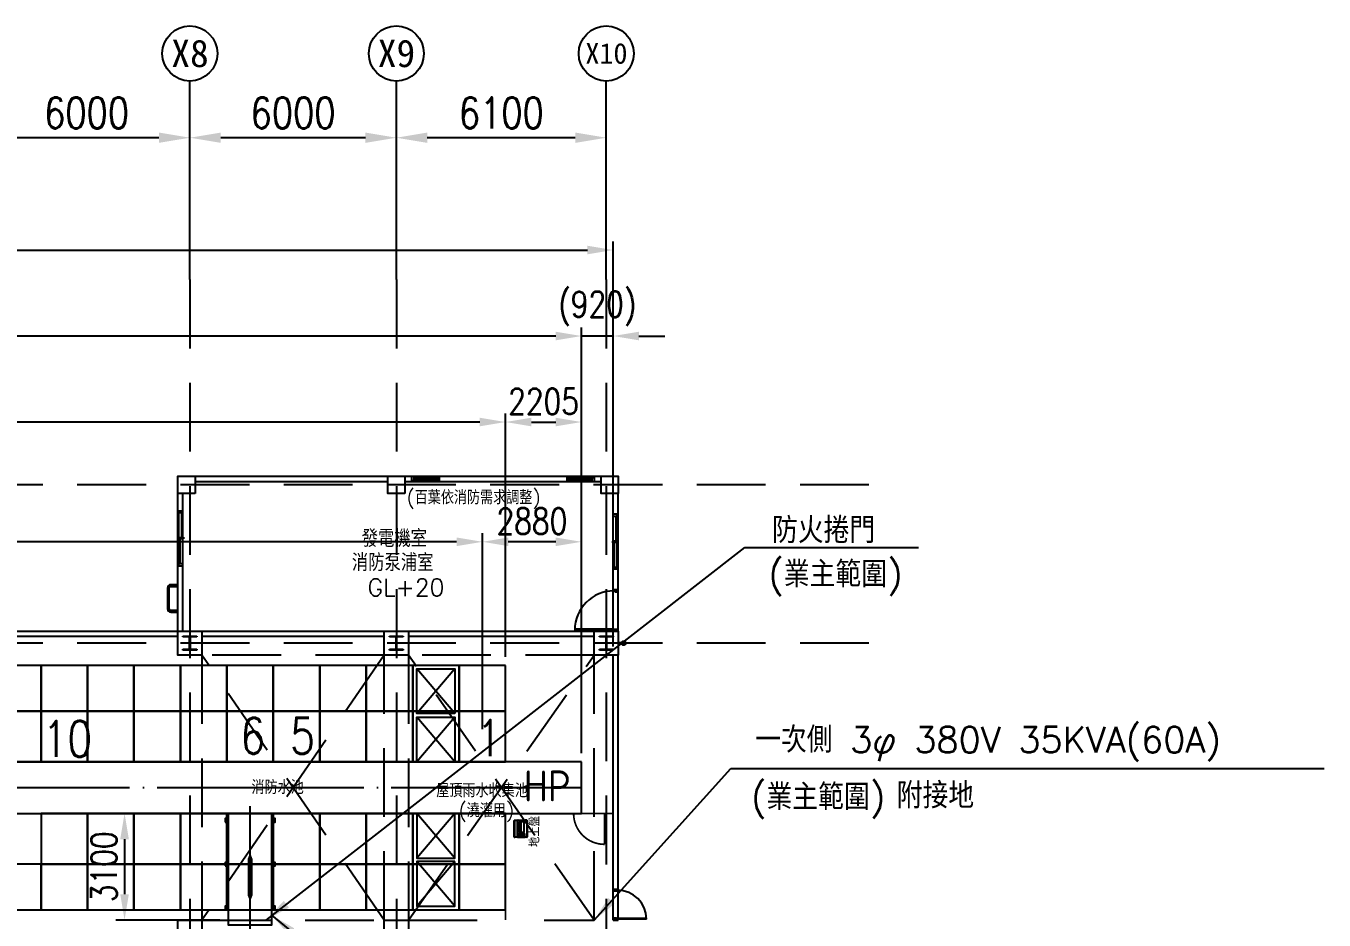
# Model space of a CAD drawing. Extents: x 0 to 210250, y -124674 to 148500.
# Drawn here: x 77372 to 115091, y 75361 to 101353 of the extents above; entities that cross this region are included whole.
import ezdxf
from ezdxf.enums import TextEntityAlignment as Align

# ---------------------------------------------------------------- set-up
doc = ezdxf.new("R2010")
doc.units = 0
doc.header["$LTSCALE"] = 400
doc.header["$PDSIZE"] = 2
for name, pattern in [('CEN', [17, 15, -1, 0, -1]), ('DASHED', [0.75, 0.5, -0.25]), ('HIDDEN', [9.525, 6.35, -3.175]), ('HIDDEN2', [0.1875, 0.125, -0.0625]), ('HIDDENX2', [0.75, 0.5, -0.25])]:
    doc.linetypes.add(name, pattern=pattern)
doc.layers.get('0').update_dxf_attribs({"linetype": 'CONTINUOUS'})
doc.layers.get('DEFPOINTS').update_dxf_attribs({"linetype": 'CONTINUOUS'})
for name, color, linetype in [('10', 10, 'CONTINUOUS'), ('C1', 1, 'CONTINUOUS'), ('CENTER', 6, 'CEN'), ('COLUMN', 1, 'CONTINUOUS'), ('CV', 92, 'CONTINUOUS'), ('DE-DOOR', 5, 'CONTINUOUS'), ('DIM', 2, 'CONTINUOUS'), ('DOOR', 3, 'CONTINUOUS'), ('NOTE', 6, 'CONTINUOUS'), ('PAINT', 3, 'CONTINUOUS'), ('WALL', 2, 'CONTINUOUS'), ('WINDOW', 3, 'CONTINUOUS'), ('WINDOWP', 4, 'CONTINUOUS'), ('地上盤', 7, 'CONTINUOUS'), ('地上盤_0', 7, 'CONTINUOUS'), ('地上盤_10', 7, 'CONTINUOUS'), ('地上盤_11', 7, 'CONTINUOUS'), ('地上盤_14', 7, 'CONTINUOUS'), ('地上盤_3', 7, 'CONTINUOUS'), ('地上盤_5', 7, 'CONTINUOUS'), ('地上盤_6', 7, 'CONTINUOUS'), ('地上盤_8', 7, 'CONTINUOUS'), ('外牙植釘-M6X15L', 7, 'CONTINUOUS'), ('欄杆', 30, 'CONTINUOUS')]:
    doc.layers.add(name, color=color, linetype=linetype)
doc.styles.add('AEH', font='SIMPLEX', dxfattribs={"bigfont": 'AE.SHX'})
doc.styles.add('CHINA', font='romans.shx', dxfattribs={"bigfont": 'chineset.shx'})
doc.styles.add('CHINESET', font='romans.shx', dxfattribs={"bigfont": 'chineset.shx'})
doc.styles.add('LSP', font='SimSun.ttf')
doc.styles.add('ROMANS', font='romans.shx', dxfattribs={"width": 0.8})
doc.styles.get("Standard").update_dxf_attribs({"font": 'ISOCP.SHX', "bigfont": 'CHINESET.SHX'})
doc.dimstyles.new('AM_ISO', dxfattribs={"dimscale": 300, "dimtxt": 3.5, "dimasz": 3.5, "dimexe": 1, "dimexo": 1, "dimgap": 1.5, "dimtad": 1, "dimdsep": 46, "dimtxsty": 'Standard', "dimcen": 0, "dimclrd": 256, "dimclre": 256, "dimclrt": 256, "dimadec": 0, "dimazin": 2, "dimtp": 0.1, "dimtm": 0.1, "dimtfac": 0.71, "dimtmove": 0, "dimatfit": 3, "dimfxl": 0, "dimlwd": -1, "dimlwe": -1, "dimarcsym": 0})
doc.dimstyles.new('AM_ISO$7', dxfattribs={"dimscale": 300, "dimtxt": 3.5, "dimasz": 3.5, "dimexe": 1, "dimexo": 1, "dimgap": 1.5, "dimtad": 1, "dimdsep": 46, "dimtxsty": 'Standard', "dimcen": 0, "dimclrd": 256, "dimclre": 256, "dimclrt": 256, "dimadec": 0, "dimazin": 2, "dimtp": 0.1, "dimtm": 0.1, "dimtfac": 0.71, "dimtmove": 0, "dimatfit": 3, "dimfxl": 0, "dimlwd": -1, "dimlwe": -1, "dimarcsym": 0})

# ---------------------------------------------------------------- blocks, each defined once
blk = doc.blocks.new('*D119')
at = {"layer": 'DEFPOINTS', "color": 0, "transparency": 16777216}
for p in [(42709, 89839), (42709, 82761), (91309, 82761)]:
    blk.add_point(p, dxfattribs=at)
at = {"layer": 'DIM', "linetype": 'ByBlock', "transparency": 16777216}
for p, q in [((42709, 83011), (42709, 90089)), ((90559, 89839), (43459, 89839)), ((91309, 83011), (91309, 90089))]:
    blk.add_line(p, q, dxfattribs=at)
at = {"layer": 'DIM', "transparency": 16777216}
for points in [[(43459, 89964), (43459, 89714), (42709, 89839)], [(90559, 89964), (90559, 89714), (91309, 89839)]]:
    blk.add_solid(points, dxfattribs=at)
at = {"layer": 'DIM', "transparency": 16777216, "insert": (67009, 90439), "char_height": 750, "attachment_point": 5, "style": 'ROMANS'}
blk.add_mtext('@1350*36=48600', dxfattribs=at)
blk = doc.blocks.new('*D120')
at = {"layer": 'DEFPOINTS', "color": 0, "transparency": 16777216}
for p in [(93514, 89839), (91309, 82761), (93514, 79960)]:
    blk.add_point(p, dxfattribs=at)
at = {"layer": 'DIM', "linetype": 'ByBlock', "transparency": 16777216}
for p, q in [((91309, 83011), (91309, 90089)), ((92059, 89839), (92764, 89839)), ((93514, 80210), (93514, 90089))]:
    blk.add_line(p, q, dxfattribs=at)
at = {"layer": 'DIM', "transparency": 16777216}
for points in [[(92059, 89964), (92059, 89714), (91309, 89839)], [(92764, 89964), (92764, 89714), (93514, 89839)]]:
    blk.add_solid(points, dxfattribs=at)
at = {"layer": 'DIM', "transparency": 16777216, "insert": (92412, 90439), "char_height": 750, "attachment_point": 5, "style": 'ROMANS'}
blk.add_mtext('2205', dxfattribs=at)
blk = doc.blocks.new('*D121')
at = {"layer": 'DEFPOINTS', "color": 0, "transparency": 16777216}
for p in [(93514, 92339), (94434, 83061), (93514, 79960)]:
    blk.add_point(p, dxfattribs=at)
at = {"layer": 'DIM', "linetype": 'ByBlock', "transparency": 16777216}
for p, q in [((93514, 80210), (93514, 92589)), ((94434, 83311), (94434, 92589)), ((92764, 92339), (92014, 92339)), ((94434, 92339), (93514, 92339)), ((95184, 92339), (95934, 92339))]:
    blk.add_line(p, q, dxfattribs=at)
at = {"layer": 'DIM', "transparency": 16777216}
for points in [[(92764, 92464), (92764, 92214), (93514, 92339)], [(95184, 92464), (95184, 92214), (94434, 92339)]]:
    blk.add_solid(points, dxfattribs=at)
at = {"layer": 'DIM', "transparency": 16777216, "insert": (93974, 93136), "char_height": 750, "attachment_point": 5, "style": 'ROMANS'}
blk.add_mtext('(920)', dxfattribs=at)
blk = doc.blocks.new('*D122')
at = {"layer": 'DEFPOINTS', "color": 0, "transparency": 16777216}
for p in [(40384, 92339), (40384, 79961), (93514, 79960)]:
    blk.add_point(p, dxfattribs=at)
at = {"layer": 'DIM', "linetype": 'ByBlock', "transparency": 16777216}
for p, q in [((40384, 80211), (40384, 92589)), ((93514, 80210), (93514, 92589)), ((92764, 92339), (41134, 92339))]:
    blk.add_line(p, q, dxfattribs=at)
at = {"layer": 'DIM', "transparency": 16777216}
for points in [[(41134, 92464), (41134, 92214), (40384, 92339)], [(92764, 92464), (92764, 92214), (93514, 92339)]]:
    blk.add_solid(points, dxfattribs=at)
at = {"layer": 'DIM', "transparency": 16777216, "insert": (66949, 92939), "char_height": 750, "attachment_point": 5, "style": 'ROMANS'}
blk.add_mtext('53130', dxfattribs=at)
blk = doc.blocks.new('*D130')
at = {"layer": 'DEFPOINTS', "color": 0, "transparency": 16777216}
for p in [(94434, 94839), (39584, 83061), (94434, 83061)]:
    blk.add_point(p, dxfattribs=at)
at = {"layer": 'DIM', "linetype": 'ByBlock', "transparency": 16777216}
for p, q in [((39584, 83311), (39584, 95089)), ((94434, 83311), (94434, 95089)), ((40334, 94839), (93684, 94839))]:
    blk.add_line(p, q, dxfattribs=at)
at = {"layer": 'DIM', "transparency": 16777216}
for points in [[(40334, 94964), (40334, 94714), (39584, 94839)], [(93684, 94964), (93684, 94714), (94434, 94839)]]:
    blk.add_solid(points, dxfattribs=at)
at = {"layer": 'DIM', "transparency": 16777216, "insert": (67009, 95439), "char_height": 750, "attachment_point": 5, "style": 'ROMANS'}
blk.add_mtext('54850', dxfattribs=at)
blk = doc.blocks.new('A$C1E807D91')
at = {"color": 0}
for p, q in [((-550, 1300), (550, 0)), ((-550, 0), (550, 1300))]:
    blk.add_line(p, q, dxfattribs=at)
blk.add_lwpolyline([(-550, 0), (550, 0), (550, 1300), (-550, 1300)], close=True, dxfattribs=at)
blk = doc.blocks.new('A$C67B95A34')
at = {"layer": '地上盤', "color": 7, "linetype": 'Continuous'}
for p, q in [((9, 233), (9, 215)), ((9, 215), (10, 215)), ((10, 215), (10, 233)), ((10, 215), (10, 215)), ((21, 245), (21, 245)), ((96, 233), (96, 215)), ((96, 215), (96, 233)), ((96, 215), (96, 215)), ((96, 215), (96, 215)), ((9, -215), (9, -233)), ((10, -215), (9, -215)), ((10, -215), (10, -215)), ((10, -233), (10, -215)), ((21, -245), (21, -245)), ((96, -215), (96, -215)), ((96, -233), (96, -215)), ((96, -215), (96, -233)), ((96, -215), (96, -215))]:
    blk.add_line(p, q, dxfattribs=at)
for centre, major_axis, start_param, end_param in [((21, 233), (0, 11.6), 0, 1.570796), ((21, 233), (0, 11.6), 0, 1.570796), ((108, 233), (0, 11.6), 0, 1.570796), ((108, 233), (0, 11.6), 0, 1.570796), ((21, -233), (0, -11.6), 4.712389, 6.283185), ((21, -233), (0, -11.6), 4.712389, 6.283185), ((108, -233), (0, -11.6), 4.712389, 6.283185), ((108, -233), (0, -11.6), 4.712389, 6.283185)]:
    blk.add_ellipse(centre, major_axis=major_axis, ratio=0.994841, start_param=start_param, end_param=end_param, dxfattribs=at)
at = {"layer": '地上盤_0', "color": 7, "linetype": 'Continuous'}
for p, q in [((10, 216), (10, 233)), ((10, 216), (10, 216)), ((10, 215), (10, 216)), ((10, 215), (10, 215)), ((10, 215), (10, 215)), ((10, 215), (10, -215)), ((21, 245), (108, 245)), ((96, 233), (96, 216)), ((96, 216), (96, 215)), ((96, 216), (96, 216)), ((96, 215), (96, 215)), ((96, 215), (96, 215)), ((10, -215), (10, -215)), ((10, -215), (10, -215)), ((10, -215), (10, -215)), ((10, -233), (10, -215)), ((10, -215), (10, -215)), ((108, -245), (21, -245)), ((96, -215), (96, -233)), ((96, -215), (96, -215)), ((96, -215), (96, -215)), ((96, -215), (96, -215)), ((96, -215), (96, -215))]:
    blk.add_line(p, q, dxfattribs=at)
for centre, major_axis, start_param, end_param in [((21, 233), (0, -11.6), 3.141593, 4.712389), ((108, 233), (0, -11.6), 3.141593, 4.712389), ((21, -233), (0, 11.6), 1.570796, 3.141593), ((108, -233), (0, 11.6), 1.570796, 3.141593)]:
    blk.add_ellipse(centre, major_axis=major_axis, ratio=0.994841, start_param=start_param, end_param=end_param, dxfattribs=at)
at = {"layer": '地上盤_10', "color": 7, "linetype": 'Continuous'}
for p, q in [((194, -101), (194, 201)), ((205, -101), (205, 201)), ((206, -101), (206, 201)), ((325, 238), (325, 238)), ((325, -238), (325, -238))]:
    blk.add_line(p, q, dxfattribs=at)
at = {"layer": '地上盤_11', "color": 7, "linetype": 'Continuous'}
for p, q in [((282, -138), (161, -138)), ((161, -218), (282, -218)), ((284, -138), (282, -138)), ((284, -218), (282, -218))]:
    blk.add_line(p, q, dxfattribs=at)
for centre, major_axis, start_param, end_param in [((161, -178), (0, 40), 0, 3.141593), ((157, -178), (0, 11), 0.108554, 3.033038), ((172, -203), (0, 4.5), 0, 3.141593), ((173, -153), (0, -4.5), 3.409625, 6.015153), ((173, -203), (0, 4.5), 0.268032, 2.873561), ((172, -203), (0, -4.5), 0, 3.141593), ((230, -178), (0, 11), 0.108567, 3.033025), ((277, -178), (0, 11), 0.108554, 3.033038), ((282, -178), (0, -40), 0, 3.141593), ((284, -178), (0, -40), 0, 3.141593)]:
    blk.add_ellipse(centre, major_axis=major_axis, ratio=0.642788, start_param=start_param, end_param=end_param, dxfattribs=at)
for centre, major_axis in [((155, -178), (0, 11)), ((171, -153), (0, -4.5)), ((229, -178), (0, 11)), ((275, -178), (0, 11))]:
    blk.add_ellipse(centre, major_axis=major_axis, ratio=0.642788, dxfattribs=at)
at = {"layer": '地上盤_14', "color": 7, "linetype": 'Continuous'}
for p, q in [((97, 247), (98, 247)), ((97, 245), (97, 247)), ((98, 247), (226, 247)), ((226, 247), (227, 247)), ((227, 245), (227, 247)), ((97, -247), (97, -245)), ((97, -247), (98, -247)), ((98, -247), (226, -247)), ((226, -247), (227, -247)), ((227, -247), (227, -245))]:
    blk.add_line(p, q, dxfattribs=at)
at = {"layer": '地上盤_3', "color": 7, "linetype": 'Continuous'}
for p, q in [((96, 233), (96, -233)), ((100, 233), (100, 233)), ((100, 233), (100, 233)), ((102, 233), (100, 233)), ((108, 245), (111, 245)), ((110, 245), (110, 245)), ((110, 245), (110, 245)), ((111, 245), (322, 245)), ((111, 245), (111, 245)), ((290, 201), (144, 201)), ((144, 201), (144, -101)), ((145, 201), (145, -101)), ((290, -101), (290, 201)), ((326, 245), (322, 245)), ((326, 233), (324, 233)), ((324, 233), (324, 233)), ((324, 233), (324, 233)), ((325, 233), (324, 233)), ((325, 233), (325, 233)), ((325, 233), (326, 233)), ((326, 244), (326, 245)), ((326, 245), (326, 245)), ((366, 245), (326, 245)), ((326, 233), (326, 233)), ((327, 233), (326, 233)), ((327, 233), (326, 233)), ((327, 233), (327, 233)), ((374, 233), (374, -233)), ((100, -233), (100, -233)), ((100, -233), (100, -233)), ((102, -233), (100, -233)), ((108, -245), (111, -245)), ((110, -245), (110, -245)), ((110, -245), (110, -245)), ((111, -245), (322, -245)), ((111, -245), (111, -245)), ((144, -101), (290, -101)), ((326, -245), (322, -245)), ((326, -233), (324, -233)), ((324, -233), (324, -233)), ((325, -233), (324, -233)), ((324, -233), (324, -233)), ((325, -233), (325, -233)), ((325, -233), (326, -233)), ((326, -233), (326, -233)), ((327, -233), (326, -233)), ((327, -233), (326, -233)), ((326, -244), (326, -245)), ((326, -245), (326, -245)), ((366, -245), (326, -245)), ((327, -233), (327, -233))]:
    blk.add_line(p, q, dxfattribs=at)
for centre, radius, start, end in [((111, 227), 17.7, 90, 90.6793), ((349, 235), 24.4, 161.6679, 184.8863), ((349, 236), 24, 162.8509, 185.0658), ((474, 237), 148, 176.7264, 181.2116), ((310, 247), 16.6, 344.4729, 351.5813), ((111, -227), 17.7, 269.3207, 270), ((502, -236), 176, 179.145, 182.917), ((310, -247), 16.6, 8.4187, 15.5271)]:
    blk.add_arc(centre, radius, start, end, dxfattribs=at)
for centre, major_axis, ratio, start_param, end_param in [((108, 233), (0, -11.6), 0.994841, 3.141593, 4.712389), ((111, 233), (0, 11.6), 0.994841, 0.100223, 1.570796), ((111, 233), (0, 10), 0.994841, 0.78879, 1.570796), ((111, 233), (0, 11.6), 0.766044, 0.014636, 1.570796), ((111, 233), (0, 11.6), 0.997669, 0.000031, 0.100137), ((366, 233), (0, 11.6), 0.642444, 4.712389, 6.283185), ((108, -233), (0, 11.6), 0.994841, 1.570796, 3.141593), ((111, -233), (0, 11.6), 0.994841, 1.570796, 3.041369), ((111, -233), (0, -10), 0.994841, 4.712389, 5.494396), ((111, -233), (0, 11.6), 0.766044, 1.570796, 3.126956), ((111, -233), (0, -11.6), 0.997669, 6.183048, 6.283154), ((366, -233), (0, -11.6), 0.642444, 0, 1.570796)]:
    blk.add_ellipse(centre, major_axis=major_axis, ratio=ratio, start_param=start_param, end_param=end_param, dxfattribs=at)
for points, knots in [([(326, 245), (326, 245), (326, 245), (326, 245), (326, 245), (326, 245), (326, 245), (326, 245), (326, 245), (326, 245), (326, 245), (325, 244), (325, 244), (325, 242), (325, 242), (325, 241), (324, 241), (324, 241), (324, 240), (324, 240), (324, 239), (324, 238), (324, 238), (324, 237), (324, 237), (324, 237), (324, 237), (324, 236), (324, 236), (324, 235), (324, 235), (324, 235), (324, 235), (324, 235), (324, 234), (324, 234), (324, 234), (324, 234), (324, 233), (324, 233)], [0, 0, 0, 0, 0.015621, 0.023432, 0.031243, 0.046865, 0.062486, 0.093729, 0.10935, 0.124972, 0.187448, 0.249923, 0.374796, 0.499639, 0.562168, 0.577805, 0.593442, 0.609079, 0.624716, 0.687236, 0.74975, 0.781028, 0.796669, 0.80449, 0.81231, 0.827951, 0.843592, 0.874869, 0.89051, 0.906151, 0.913972, 0.921793, 0.937434, 0.945255, 0.953076, 0.968717, 0.984358, 0.992179, 1, 1, 1, 1]), ([(326, -245), (326, -245), (326, -245), (326, -245), (325, -244), (325, -242), (324, -239), (324, -237), (324, -235), (324, -235), (324, -234), (324, -234), (324, -234), (324, -233)], [0, 0, 0, 0, 0.061875, 0.123781, 0.24766, 0.495813, 0.745559, 0.872272, 0.904162, 0.936083, 0.968036, 0.984019, 1, 1, 1, 1]), ([(325, -233), (325, -233), (325, -234), (325, -234), (325, -234), (325, -235), (325, -235), (325, -236), (325, -239), (326, -241), (326, -243), (326, -243), (326, -243)], [0, 0, 0, 0, 0.0076621, 0.0153234, 0.0306458, 0.0612934, 0.0919722, 0.1226925, 0.2457633, 0.4939644, 0.7460557, 0.8599211, 0.8599211, 0.8599211, 0.8599211]), ([(326, -243), (326, -242), (326, -241), (325, -239), (325, -236), (325, -235), (325, -235), (325, -234), (325, -234), (325, -233), (325, -233)], [0.2842745, 0.2842745, 0.2842745, 0.2842745, 0.5060334, 0.7542361, 0.8773076, 0.9080281, 0.9387071, 0.9693548, 0.9846773, 1, 1, 1, 1])]:
    blk.add_open_spline(points, degree=3, knots=knots, dxfattribs=at)
at = {"layer": '地上盤_5', "color": 7, "linetype": 'Continuous'}
for p, q in [((0, -233), (0, 233)), ((9, 233), (9, -233)), ((12, 245), (20, 245)), ((12, -245), (20, -245))]:
    blk.add_line(p, q, dxfattribs=at)
for centre, start, end in [((12, 233), 89.8883, 179.8968), ((12, -233), 180.1079, 270.1071)]:
    blk.add_arc(centre, 11.6, start, end, dxfattribs=at)
for centre, start_param, end_param in [((20, 233), 3.141593, 4.712389), ((20, -233), 4.712389, 6.283185)]:
    blk.add_ellipse(centre, major_axis=(0, -11.6), ratio=0.994841, start_param=start_param, end_param=end_param, dxfattribs=at)
at = {"layer": '地上盤_6', "color": 7, "linetype": 'Continuous'}
for p, q in [((0, 233), (0, -233)), ((155, 201), (155, -101)), ((367, 245), (366, 245)), ((375, -233), (375, 233)), ((155, -167), (155, -189)), ((366, -245), (367, -245))]:
    blk.add_line(p, q, dxfattribs=at)
blk.add_arc((12, -233), 11.6, 180.0273, 213.6024, dxfattribs=at)
for centre, major_axis, ratio, start_param, end_param in [((12, 233), (11.7, 0), 0.994841, 1.571079, 3.141872), ((366, 233), (0, -11.6), 0.642492, 1.570796, 3.141593), ((367, 233), (0, -11.6), 0.642492, 1.570796, 3.141593), ((366, -233), (0, -11.6), 0.642492, 0, 0.817145), ((367, -233), (0, -11.6), 0.642492, 0, 1.570796)]:
    blk.add_ellipse(centre, major_axis=major_axis, ratio=ratio, start_param=start_param, end_param=end_param, dxfattribs=at)
blk.add_open_spline([(2, -240), (2, -241), (4, -242), (6, -244), (9, -245), (11, -245), (12, -245)], degree=3, knots=[0, 0, 0, 0, 0.249526, 0.499506, 0.749748, 1, 1, 1, 1], dxfattribs=at)
at = {"layer": '地上盤_8', "color": 7, "linetype": 'Continuous'}
for p, q in [((9, 233), (9, -233)), ((9, -233), (9, 233)), ((20, 245), (20, 245)), ((96, -233), (96, 233)), ((96, 233), (96, -233)), ((108, 245), (108, 245)), ((20, -245), (20, -245)), ((108, -245), (108, -245))]:
    blk.add_line(p, q, dxfattribs=at)
for centre, major_axis, start_param, end_param in [((20, 233), (0, -11.6), 3.141593, 4.712389), ((20, 233), (0, -11.6), 3.141593, 4.712389), ((108, 233), (0, -11.6), 3.141593, 4.712389), ((108, 233), (0, -11.6), 3.141593, 4.712389), ((20, -233), (0, 11.6), 1.570796, 3.141593), ((20, -233), (0, 11.6), 1.570796, 3.141593), ((108, -233), (0, 11.6), 1.570796, 3.141593), ((108, -233), (0, 11.6), 1.570796, 3.141593)]:
    blk.add_ellipse(centre, major_axis=major_axis, ratio=0.994841, start_param=start_param, end_param=end_param, dxfattribs=at)
at = {"layer": '外牙植釘-M6X15L', "color": 7, "linetype": 'Continuous'}
for p, q in [((152, -175), (150, -175)), ((150, -181), (152, -181))]:
    blk.add_line(p, q, dxfattribs=at)
blk.add_ellipse((152, -178), major_axis=(0, 3), ratio=0.642788, start_param=3.141593, end_param=6.283185, dxfattribs=at)
blk = doc.blocks.new('A$C7F560D06')
blk.add_blockref('A$C67B95A34', (-375, 0))
blk = doc.blocks.new('實心雙向箭頭')
at = {"color": 0, "ltscale": 0.5}
blk.add_lwpolyline([(0, -11.06, 0, 4.5, 0), (0, -5.43, 2.25, 2.25, 0), (0, 5.43, 4.5, 0, 0), (0, 11.06, 0, 0, 0)], format="xyseb", dxfattribs=at)
blk = doc.blocks.new('1樓ASRS平面圖')
for points in [[(-15705, 3550), (-17055, 3550), (-17055, 2225), (-15705, 2225)], [(-14355, 3550), (-15705, 3550), (-15705, 2225), (-14355, 2225)], [(-13005, 3550), (-14355, 3550), (-14355, 2225), (-13005, 2225)], [(-11655, 3550), (-13005, 3550), (-13005, 2225), (-11655, 2225)], [(-10305, 3550), (-11655, 3550), (-11655, 2225), (-10305, 2225)], [(-8955, 3550), (-10305, 3550), (-10305, 2225), (-8955, 2225)], [(-7605, 3550), (-8955, 3550), (-8955, 2225), (-7605, 2225)], [(-6255, 3550), (-7605, 3550), (-7605, 2225), (-6255, 2225)], [(-4905, 3550), (-6255, 3550), (-6255, 2225), (-4905, 2225)], [(-3555, 3550), (-4905, 3550), (-4905, 2225), (-3555, 2225)], [(-2205, 3550), (-3555, 3550), (-3555, 2225), (-2205, 2225)], [(-15705, 2225), (-17055, 2225), (-17055, 750), (-15705, 750)], [(-14355, 2225), (-15705, 2225), (-15705, 750), (-14355, 750)], [(-13005, 2225), (-14355, 2225), (-14355, 750), (-13005, 750)], [(-11655, 2225), (-13005, 2225), (-13005, 750), (-11655, 750)], [(-10305, 2225), (-11655, 2225), (-11655, 750), (-10305, 750)], [(-8955, 2225), (-10305, 2225), (-10305, 750), (-8955, 750)], [(-7605, 2225), (-8955, 2225), (-8955, 750), (-7605, 750)], [(-6255, 2225), (-7605, 2225), (-7605, 750), (-6255, 750)], [(-4905, 2225), (-6255, 2225), (-6255, 750), (-4905, 750)], [(-3555, 2225), (-4905, 2225), (-4905, 750), (-3555, 750)], [(-2205, 2225), (-3555, 2225), (-3555, 750), (-2205, 750)], [(-14355, -750), (-15705, -750), (-15705, -2225), (-14355, -2225)], [(-13005, -750), (-14355, -750), (-14355, -2225), (-13005, -2225)], [(-11655, -750), (-13005, -750), (-13005, -2225), (-11655, -2225)], [(-10305, -750), (-11655, -750), (-11655, -2225), (-10305, -2225)], [(-8955, -750), (-10305, -750), (-10305, -2225), (-8955, -2225)], [(-7605, -750), (-8955, -750), (-8955, -2225), (-7605, -2225)], [(-6255, -750), (-7605, -750), (-7605, -2225), (-6255, -2225)], [(-4905, -750), (-6255, -750), (-6255, -2225), (-4905, -2225)], [(-3555, -750), (-4905, -750), (-4905, -2225), (-3555, -2225)], [(-2205, -750), (-3555, -750), (-3555, -2225), (-2205, -2225)], [(-15705, -2225), (-17055, -2225), (-17055, -3550), (-15705, -3550)], [(-14355, -2225), (-15705, -2225), (-15705, -3550), (-14355, -3550)], [(-13005, -2225), (-14355, -2225), (-14355, -3550), (-13005, -3550)], [(-11655, -2225), (-13005, -2225), (-13005, -3550), (-11655, -3550)], [(-10305, -2225), (-11655, -2225), (-11655, -3550), (-10305, -3550)], [(-8955, -2225), (-10305, -2225), (-10305, -3550), (-8955, -3550)], [(-7605, -2225), (-8955, -2225), (-8955, -3550), (-7605, -3550)], [(-6255, -2225), (-7605, -2225), (-7605, -3550), (-6255, -3550)], [(-4905, -2225), (-6255, -2225), (-6255, -3550), (-4905, -3550)], [(-3555, -2225), (-4905, -2225), (-4905, -3550), (-3555, -3550)], [(-2205, -2225), (-3555, -2225), (-3555, -3550), (-2205, -3550)]]:
    blk.add_lwpolyline(points, close=True)
at = {"color": 0}
blk.add_lwpolyline([(0, 750), (-53130, 750), (-53130, -750), (0, -750)], close=True, dxfattribs=at)
at = {"layer": 'CENTER'}
for p, q in [((-53130, 0), (0, 0)), ((-9630, -6495), (-9630, -536))]:
    blk.add_line(p, q, dxfattribs=at)
at = {"layer": 'CV'}
blk.add_lwpolyline([(-10255, -750), (-9005, -750), (-9005, -4000), (-10255, -4000)], close=True, dxfattribs=at)
at = {"layer": 'DEFPOINTS', "color": 1}
for points in [[(-10355, -1000), (-10255, -1000), (-10255, -900), (-10355, -900)], [(-9005, -1000), (-8905, -1000), (-8905, -900), (-9005, -900)], [(-10355, -2275), (-10255, -2275), (-10255, -2175), (-10355, -2175)], [(-9005, -2275), (-8905, -2275), (-8905, -2175), (-9005, -2175)], [(-10355, -3550), (-10255, -3550), (-10255, -3450), (-10355, -3450)], [(-9005, -3550), (-8905, -3550), (-8905, -3450), (-9005, -3450)]]:
    blk.add_lwpolyline(points, close=True, dxfattribs=at)
at = {"color": 21, "xscale": -1}
for p in [(-4230, 2150), (-4230, 750)]:
    blk.add_blockref('A$C1E807D91', p, dxfattribs=at)
at = {"color": 21, "rotation": 180}
for p in [(-4230, -750), (-4230, -2150)]:
    blk.add_blockref('A$C1E807D91', p, dxfattribs=at)
at = {"color": 0}
blk.add_blockref('A$C7F560D06', (-1580, -1195), dxfattribs=at)
at = {"layer": 'DIM', "xscale": 64.20608678093832, "yscale": 64.20608678093832, "zscale": 64.20608678093832}
blk.add_blockref('實心雙向箭頭', (-9630, -2603), dxfattribs=at)
at = {"layer": 'DEFPOINTS', "color": 1, "insert": (-1677, 499), "char_height": 900, "attachment_point": 1}
blk.add_mtext_dynamic_manual_height_columns('HP', width=1450.26, gutter_width=4500, heights=[0], dxfattribs=at)
at = {"layer": 'DIM', "char_height": 1050, "attachment_point": 1, "line_spacing_factor": 0.7, "style": 'ROMANS'}
for s, insert in [('\\pi80;10', (-15740, 1940)), ('\\pi440;6', (-10351, 2030)), ('\\pi420;5', (-8885, 2031)), ('\\pi600;1', (-3646, 1963))]:
    blk.add_mtext_dynamic_manual_height_columns(s, width=1400, gutter_width=4500, heights=[0], dxfattribs=dict(at, insert=insert))
blk = doc.blocks.new('*D91')
at = {"layer": 'DEFPOINTS', "color": 0, "transparency": 16777216}
for p in [(88134, 98104), (88134, 97738), (94234, 97738)]:
    blk.add_point(p, dxfattribs=at)
at = {"layer": 'DIM', "linetype": 'ByBlock', "transparency": 16777216}
for p, q in [((88134, 98038), (88134, 98404)), ((93334, 98104), (89034, 98104)), ((94234, 98038), (94234, 98404))]:
    blk.add_line(p, q, dxfattribs=at)
at = {"layer": 'DIM', "transparency": 16777216}
for points in [[(89034, 98254), (89034, 97954), (88134, 98104)], [(93334, 98254), (93334, 97954), (94234, 98104)]]:
    blk.add_solid(points, dxfattribs=at)
at = {"layer": 'DIM', "transparency": 16777216, "insert": (91184, 98824), "char_height": 900, "attachment_point": 5, "style": 'ROMANS'}
blk.add_mtext('6100', dxfattribs=at)
blk = doc.blocks.new('*D92')
at = {"layer": 'DEFPOINTS', "color": 0, "transparency": 16777216}
for p in [(82134, 98104), (82134, 97738), (88134, 97738)]:
    blk.add_point(p, dxfattribs=at)
at = {"layer": 'DIM', "linetype": 'ByBlock', "transparency": 16777216}
for p, q in [((82134, 98038), (82134, 98404)), ((87234, 98104), (83034, 98104)), ((88134, 98038), (88134, 98404))]:
    blk.add_line(p, q, dxfattribs=at)
at = {"layer": 'DIM', "transparency": 16777216}
for points in [[(83034, 98254), (83034, 97954), (82134, 98104)], [(87234, 98254), (87234, 97954), (88134, 98104)]]:
    blk.add_solid(points, dxfattribs=at)
at = {"layer": 'DIM', "transparency": 16777216, "insert": (85134, 98824), "char_height": 900, "attachment_point": 5, "style": 'ROMANS'}
blk.add_mtext('6000', dxfattribs=at)
blk = doc.blocks.new('*D93')
at = {"layer": 'DEFPOINTS', "color": 0, "transparency": 16777216}
for p in [(76134, 98104), (76134, 97738), (82134, 97738)]:
    blk.add_point(p, dxfattribs=at)
at = {"layer": 'DIM', "linetype": 'ByBlock', "transparency": 16777216}
for p, q in [((76134, 98038), (76134, 98404)), ((81234, 98104), (77034, 98104)), ((82134, 98038), (82134, 98404))]:
    blk.add_line(p, q, dxfattribs=at)
at = {"layer": 'DIM', "transparency": 16777216}
for points in [[(77034, 98254), (77034, 97954), (76134, 98104)], [(81234, 98254), (81234, 97954), (82134, 98104)]]:
    blk.add_solid(points, dxfattribs=at)
at = {"layer": 'DIM', "transparency": 16777216, "insert": (79134, 98824), "char_height": 900, "attachment_point": 5, "style": 'ROMANS'}
blk.add_mtext('6000', dxfattribs=at)
blk = doc.blocks.new('*D139')
at = {"layer": 'DEFPOINTS', "color": 0, "transparency": 16777216}
for p in [(90634, 86357), (90634, 80661), (93514, 79961)]:
    blk.add_point(p, dxfattribs=at)
at = {"layer": 'DIM', "linetype": 'ByBlock', "transparency": 16777216}
for p, q in [((90634, 80911), (90634, 86607)), ((93514, 80211), (93514, 86607)), ((92764, 86357), (91384, 86357))]:
    blk.add_line(p, q, dxfattribs=at)
at = {"layer": 'DIM', "transparency": 16777216}
for points in [[(91384, 86482), (91384, 86232), (90634, 86357)], [(92764, 86482), (92764, 86232), (93514, 86357)]]:
    blk.add_solid(points, dxfattribs=at)
at = {"layer": 'DIM', "transparency": 16777216, "insert": (92074, 86957), "char_height": 750, "attachment_point": 5, "style": 'ROMANS'}
blk.add_mtext('2880', dxfattribs=at)
blk = doc.blocks.new('*D140')
at = {"layer": 'DEFPOINTS', "color": 0, "transparency": 16777216}
for p in [(43384, 86357), (43384, 82098), (90634, 82098)]:
    blk.add_point(p, dxfattribs=at)
at = {"layer": 'DIM', "linetype": 'ByBlock', "transparency": 16777216}
for p, q in [((43384, 82348), (43384, 86607)), ((90634, 82348), (90634, 86607)), ((89884, 86357), (44134, 86357))]:
    blk.add_line(p, q, dxfattribs=at)
at = {"layer": 'DIM', "transparency": 16777216}
for points in [[(44134, 86482), (44134, 86232), (43384, 86357)], [(89884, 86482), (89884, 86232), (90634, 86357)]]:
    blk.add_solid(points, dxfattribs=at)
at = {"layer": 'DIM', "transparency": 16777216, "insert": (70259, 86957), "char_height": 750, "attachment_point": 5, "style": 'ROMANS'}
blk.add_mtext('47250', dxfattribs=at)
blk = doc.blocks.new('*D143')
at = {"layer": 'DEFPOINTS', "color": 0, "transparency": 16777216}
for p in [(83259, 78461), (80237, 75361), (83259, 75361)]:
    blk.add_point(p, dxfattribs=at)
at = {"layer": 'DIM', "linetype": 'ByBlock', "transparency": 16777216}
for p, q in [((83009, 78461), (79987, 78461)), ((80237, 77711), (80237, 76111)), ((83009, 75361), (79987, 75361))]:
    blk.add_line(p, q, dxfattribs=at)
at = {"layer": 'DIM', "transparency": 16777216}
for points in [[(80112, 77711), (80362, 77711), (80237, 78461)], [(80112, 76111), (80362, 76111), (80237, 75361)]]:
    blk.add_solid(points, dxfattribs=at)
at = {"layer": 'DIM', "transparency": 16777216, "insert": (79637, 76911), "char_height": 750, "attachment_point": 5, "rotation": 90, "style": 'ROMANS'}
blk.add_mtext('3100', dxfattribs=at)
blk = doc.blocks.new('*U176')
at = {"layer": 'DE-DOOR', "linetype": 'Continuous'}
for points in [[(5, 45), (5, 42), (2, 42), (2, 39), (-5, 39), (-5, 45)], [(5, -45), (5, -42), (2, -42), (2, -39), (-5, -39), (-5, -45)]]:
    blk.add_lwpolyline(points, close=True, dxfattribs=at)
at = {"layer": 'DOOR', "linetype": 'Continuous'}
for p, q in [((-7.5, -45), (-7.5, 45)), ((7.5, -39), (7.5, 45)), ((5, -42), (5, -39)), ((5, -39), (89, -39)), ((89, -42), (5, -42)), ((7.5, -45), (7.5, -42))]:
    blk.add_line(p, q, dxfattribs=at)
blk.add_arc((5, -42), 84, 0, 90, dxfattribs=at)
at = {"layer": 'WALL', "linetype": 'Continuous'}
for p, q in [((-7.5, 45), (7.5, 45)), ((-7.5, -45), (7.5, -45))]:
    blk.add_line(p, q, dxfattribs=at)
blk = doc.blocks.new('*U179')
at = {"layer": 'DE-DOOR', "linetype": 'Continuous'}
for points in [[(-5, 60), (-5, 57), (-2, 57), (-2, 54), (5, 54), (5, 60)], [(-5, -60), (-5, -57), (-2, -57), (-2, -54), (5, -54), (5, -60)]]:
    blk.add_lwpolyline(points, close=True, dxfattribs=at)
at = {"layer": 'DOOR', "linetype": 'Continuous'}
for p, q in [((-7.5, -54), (-7.5, 60)), ((7.5, -60), (7.5, 60)), ((-5, -54), (-119, -54)), ((-119, -57), (-5, -57)), ((-7.5, -60), (-7.5, -57)), ((-5, -57), (-5, -54))]:
    blk.add_line(p, q, dxfattribs=at)
blk.add_arc((-5, -57), 114, 90, 180, dxfattribs=at)
at = {"layer": 'WALL', "linetype": 'Continuous'}
for p, q in [((7.5, 60), (-7.5, 60)), ((7.5, -60), (-7.5, -60))]:
    blk.add_line(p, q, dxfattribs=at)
blk = doc.blocks.new('*U180')
at = {"layer": 'WALL', "linetype": 'Continuous'}
for p, q in [((-40, -7.5), (-40, 7.5)), ((40, -7.5), (40, 7.5))]:
    blk.add_line(p, q, dxfattribs=at)
at = {"layer": 'WINDOW', "linetype": 'Continuous'}
for p, q in [((-34, 7.5), (-34, -4.5)), ((-34, 3.5), (34, 3.5)), ((34, 7.5), (34, -4.5)), ((-40, -4.5), (40, -4.5)), ((-34, -0.5), (34, -0.5))]:
    blk.add_line(p, q, dxfattribs=at)
at = {"layer": 'WINDOWP', "linetype": 'Continuous'}
for p, q in [((-40, 7.5), (40, 7.5)), ((-40, -7.5), (40, -7.5))]:
    blk.add_line(p, q, dxfattribs=at)
blk = doc.blocks.new('*U181')
at = {"layer": 'WALL', "linetype": 'Continuous'}
for p, q in [((-40, 7.5), (-40, -7.5)), ((40, 7.5), (40, -7.5))]:
    blk.add_line(p, q, dxfattribs=at)
at = {"layer": 'WINDOW', "linetype": 'Continuous'}
for p, q in [((-40, 4.5), (40, 4.5)), ((-34, -7.5), (-34, 4.5)), ((-34, 0.5), (34, 0.5)), ((34, -7.5), (34, 4.5)), ((-34, -3.5), (34, -3.5))]:
    blk.add_line(p, q, dxfattribs=at)
at = {"layer": 'WINDOWP', "linetype": 'Continuous'}
for p, q in [((-40, 7.5), (40, 7.5)), ((-40, -7.5), (40, -7.5))]:
    blk.add_line(p, q, dxfattribs=at)
blk = doc.blocks.new('*U182')
at = {"layer": 'WALL', "linetype": 'Continuous'}
for p, q in [((-7.5, 80), (7.5, 80)), ((-7.5, -80), (7.5, -80))]:
    blk.add_line(p, q, dxfattribs=at)
at = {"layer": 'WINDOW', "linetype": 'Continuous'}
for p, q in [((-4.5, -80), (-4.5, 80)), ((7.5, 74), (-4.5, 74)), ((3.5, 74), (3.5, -4)), ((11.5, 0), (-8.5, 0)), ((-0.5, -74), (-0.5, 4)), ((7.5, -74), (-4.5, -74))]:
    blk.add_line(p, q, dxfattribs=at)
at = {"layer": 'WINDOWP', "linetype": 'Continuous'}
for p, q in [((-7.5, -80), (-7.5, 80)), ((7.5, -80), (7.5, 80))]:
    blk.add_line(p, q, dxfattribs=at)
blk = doc.blocks.new('*U183')
at = {"layer": 'WALL', "linetype": 'Continuous'}
for p, q in [((7.5, 80), (-7.5, 80)), ((7.5, -80), (-7.5, -80))]:
    blk.add_line(p, q, dxfattribs=at)
at = {"layer": 'WINDOW', "linetype": 'Continuous'}
for p, q in [((4.5, -80), (4.5, 80)), ((-7.5, 74), (4.5, 74)), ((0.5, 74), (0.5, -4)), ((-11.5, 0), (8.5, 0)), ((-3.5, -74), (-3.5, 4)), ((-7.5, -74), (4.5, -74))]:
    blk.add_line(p, q, dxfattribs=at)
at = {"layer": 'WINDOWP', "linetype": 'Continuous'}
for p, q in [((-7.5, -80), (-7.5, 80)), ((7.5, -80), (7.5, 80))]:
    blk.add_line(p, q, dxfattribs=at)
blk = doc.blocks.new('A$C69EB054D')
at = {"layer": 'C1'}
for centre in [(5598, 4848.7), (6198, 4848.7), (6808, 4848.7)]:
    blk.add_circle(centre, 80, dxfattribs=at)
at = {"layer": 'CENTER', "linetype": 'HIDDENX2'}
for p, q in [((5598, 4191.3), (5598, 1093.6)), ((6198, 4191.3), (6198, 1093.6)), ((6808, 4191.3), (6808, 1093.6)), ((7571, 3594.5), (459, 3594.5)), ((7571, 3134.5), (459, 3134.5))]:
    blk.add_line(p, q, dxfattribs=at)
at = {"layer": 'COLUMN', "color": 1, "linetype": 'Continuous'}
for points in [[(5613, 3569.5), (5563, 3569.5), (5563, 3619.5), (5613, 3619.5), (5613, 3569.5)], [(6223, 3569.5), (6173, 3569.5), (6173, 3619.5), (6223, 3619.5), (6223, 3569.5)], [(6843, 3569.5), (6793, 3569.5), (6793, 3619.5), (6843, 3619.5), (6843, 3569.5)], [(5633, 3099.5), (5563, 3099.5), (5563, 3169.5), (5633, 3169.5), (5633, 3099.5)], [(6233, 3099.5), (6163, 3099.5), (6163, 3169.5), (6233, 3169.5), (6233, 3099.5)], [(6843, 3099.5), (6773, 3099.5), (6773, 3169.5), (6843, 3169.5), (6843, 3099.5)]]:
    blk.add_lwpolyline(points, dxfattribs=at)
at = {"layer": 'COLUMN', "color": 7, "linetype": 'HIDDEN2'}
for points in [[(5618, 3114.5), (5578, 3114.5), (5578, 3116.6), (5597.3, 3116.6), (5597.3, 3152.4), (5578, 3152.4), (5578, 3154.5), (5618, 3154.5), (5618, 3152.4), (5598.8, 3152.4), (5598.8, 3116.6), (5618, 3116.6), (5618, 3114.5)], [(6218, 3114.5), (6178, 3114.5), (6178, 3116.6), (6197.3, 3116.6), (6197.3, 3152.4), (6178, 3152.4), (6178, 3154.5), (6218, 3154.5), (6218, 3152.4), (6198.8, 3152.4), (6198.8, 3116.6), (6218, 3116.6), (6218, 3114.5)], [(6828, 3114.5), (6788, 3114.5), (6788, 3116.6), (6807.3, 3116.6), (6807.3, 3152.4), (6788, 3152.4), (6788, 3154.5), (6828, 3154.5), (6828, 3152.4), (6808.8, 3152.4), (6808.8, 3116.6), (6828, 3116.6), (6828, 3114.5)]]:
    blk.add_lwpolyline(points, dxfattribs=at)
at = {"layer": 'COLUMN', "color": 2, "linetype": 'Continuous'}
for points in [[(5633, 2259.5), (5563, 2259.5), (5563, 2329.5), (5633, 2329.5), (5633, 2259.5)], [(6233, 2259.5), (6163, 2259.5), (6163, 2329.5), (6233, 2329.5), (6233, 2259.5)]]:
    blk.add_lwpolyline(points, dxfattribs=at)
at = {"layer": 'DEFPOINTS', "color": 3, "linetype": 'DASHED'}
for p, q in [((6163, 3099.5), (5633, 2329.5)), ((6163, 2329.5), (5633, 3099.5)), ((6233, 2329.5), (6773, 3099.5)), ((6773, 2329.5), (6233, 3099.5))]:
    blk.add_line(p, q, dxfattribs=at)
blk.add_lwpolyline([(6163, 3099.5), (5633, 3099.5), (5633, 2329.5), (6163, 2329.5)], close=True, dxfattribs=at)
for points in [[(6773, 3099.5), (6233, 3099.5), (6233, 2329.5), (6463, 2329.5)], [(6628, 2329.5), (6773, 2329.5), (6773, 3099.5)]]:
    blk.add_lwpolyline(points, dxfattribs=at)
at = {"layer": 'DIM'}
for p, q in [((5598, 4191.3), (5598, 4768.7)), ((6198, 4191.3), (6198, 4768.7)), ((6808, 4191.3), (6808, 4768.7))]:
    blk.add_line(p, q, dxfattribs=at)
at = {"layer": 'PAINT', "linetype": 'Continuous'}
for p, q in [((6852.6, 3135), (6843, 3135)), ((6852.6, 3134), (6843, 3134))]:
    blk.add_line(p, q, dxfattribs=at)
for points in [[(5563, 3304.5), (5543, 3304.5, 0.414214), (5533, 3294.5), (5533, 3234.5, 0.414214), (5543, 3224.5), (5563, 3224.5)], [(5563, 3229.5), (5543, 3229.5, -0.414214), (5538, 3234.5), (5538, 3294.5, -0.414214), (5543, 3299.5), (5563, 3299.5)]]:
    blk.add_lwpolyline(points, format="xyb", dxfattribs=at)
blk.add_circle((6858.5, 3134.5), 6, dxfattribs=at)
at = {"layer": 'WALL', "linetype": 'Continuous'}
for p, q in [((5613, 3619.5), (6173, 3619.5)), ((5613, 3604.5), (6173, 3604.5)), ((6223, 3619.5), (6243, 3619.5)), ((6223, 3604.5), (6243, 3604.5)), ((6323, 3619.5), (6693, 3619.5)), ((6323, 3604.5), (6693, 3604.5)), ((6773, 3619.5), (6793, 3619.5)), ((6773, 3604.5), (6793, 3604.5)), ((5563, 3519.5), (5563, 3569.5)), ((5578, 3519.5), (5578, 3569.5)), ((6828, 3509.5), (6828, 3569.5)), ((6843, 3509.5), (6843, 3569.5)), ((5563, 3169.5), (5563, 3359.5)), ((5578, 3169.5), (5578, 3359.5)), ((6828, 3289.5), (6828, 3349.5)), ((6843, 3289.5), (6843, 3349.5)), ((1328, 3169.5), (5563, 3169.5)), ((5633, 3169.5), (6163, 3169.5)), ((6233, 3169.5), (6773, 3169.5)), ((1343, 3154.5), (5563, 3154.5)), ((5633, 3154.5), (6163, 3154.5)), ((6233, 3154.5), (6773, 3154.5)), ((6828, 2419.5), (6828, 3099.5)), ((6843, 2419.5), (6843, 3099.5))]:
    blk.add_line(p, q, dxfattribs=at)
at = {"layer": 'DOOR', "linetype": 'Continuous'}
for name, p in [('*U179', (6835.5, 3229.5)), ('*U176', (6835.5, 2374.5))]:
    blk.add_blockref(name, p, dxfattribs=at)
at = {"layer": 'WINDOW', "linetype": 'Continuous'}
for name, p in [('*U180', (6283, 3612)), ('*U181', (6733, 3612)), ('*U182', (5570.5, 3439.5)), ('*U183', (6835.5, 3429.5))]:
    blk.add_blockref(name, p, dxfattribs=at)
at = {"layer": 'C1', "style": 'LSP', "width": 1}
for s, height, p in [('X8', 80, (5598.5, 4848.5)), ('X9', 80, (6198.5, 4848.5)), ('X10', 60, (6808.5, 4848.5))]:
    blk.add_text(s, height=height, dxfattribs=at).set_placement(p, align=Align.MIDDLE)
at = {"layer": 'DEFPOINTS', "color": 3, "style": 'AEH', "width": 1}
for s, height, p in [('(百葉依消防需求調整)', 40, (6227.3, 3538.2)), ('GL+20', 50, (6114.5, 3271.5))]:
    blk.add_text(s, height=height, dxfattribs=at).set_placement(p)
at = {"layer": 'DEFPOINTS', "color": 3, "style": 'AEH'}
for s, p in [('發電機室', (6097.2, 3413.9)), ('消防泵浦室', (6068.7, 3343.8))]:
    blk.add_text(s, height=50, dxfattribs=at).set_placement(p)
at = {"layer": 'DEFPOINTS', "color": 3, "linetype": 'DASHED', "style": 'AEH', "width": 1}
for s, p in [('消防水池', (5777, 2695.8)), ('屋頂雨水收集池', (6314, 2686.2)), ('(澆灌用)', (6378.3, 2628.3))]:
    blk.add_text(s, height=40, dxfattribs=at).set_placement(p)

msp = doc.modelspace()

# ---------------------------------------------------------------- linework, layer by layer
at = {"layer": '欄杆', "linetype": 'HIDDEN', "ltscale": 15, "const_width": 50}
for points in [[(91309.409, 78461.291), (91309.409, 78461.291), (94434.409, 78461.291)], [(91309.409, 75661.291), (91309.409, 75661.291), (91309.409, 75361.291)]]:
    msp.add_lwpolyline(points, dxfattribs=at)
at = {"layer": '欄杆', "linetype": 'HIDDEN', "ltscale": 5, "const_width": 50}
msp.add_lwpolyline([(93284.409, 78461.291, 0.414213562), (94184.409, 77561.291), (94184.409, 78461.291)], format="xyb", dxfattribs=at)

# ---------------------------------------------------------------- block references
at = {"xscale": 10, "yscale": 10, "zscale": 10}
msp.add_blockref('A$C69EB054D', (26154.053, 52065.858), dxfattribs=at)
msp.add_blockref('1樓ASRS平面圖', (93514.409, 79211.291))

# ---------------------------------------------------------------- texts
at = {"layer": '10', "style": 'CHINA'}
for s, p in [('一次側 3φ 380V 35KVA(60A)', (98557.963, 80228.096)), ('(業主範圍)', (98440.12, 78562.752)), ('附接地', (102672.845, 78605.778))]:
    msp.add_text(s, height=750, dxfattribs=at).set_placement(p)
at = {"layer": 'NOTE', "style": 'CHINA'}
for s, p in [('防火捲門', (99050.259, 86317.705)), ('(業主範圍)', (98943.127, 85038.174))]:
    msp.add_text(s, height=750, dxfattribs=at).set_placement(p)
msp.add_text('地上盤', height=300, rotation=90, dxfattribs=at).set_placement((92296.198, 77485.113))

# ---------------------------------------------------------------- dimensions: what is measured, and where the dimension line sits
at = {"layer": 'DIM'}
for base, p1, p2, angle, override, picture, middle in [((76134.409, 98103.854), (82134.409, 97737.874), (76134.409, 97737.874), 180, {"dimtxt": 3, "dimasz": 3, "dimgap": 0.9, "dimtxsty": 'ROMANS', "dimfxl": 10}, '*D93', (79134.409, 98823.854)), ((82134.409, 98103.854), (88134.409, 97737.874), (82134.409, 97737.874), 180, {"dimtxt": 3, "dimasz": 3, "dimgap": 0.9, "dimtxsty": 'ROMANS', "dimfxl": 10}, '*D92', (85134.409, 98823.854)), ((88134.409, 98103.854), (94234.409, 97737.874), (88134.409, 97737.874), 180, {"dimtxt": 3, "dimasz": 3, "dimgap": 0.9, "dimtxsty": 'ROMANS', "dimfxl": 10}, '*D91', (91184.409, 98823.854)), ((40384.409, 92339.314), (93514.409, 79959.591), (40384.409, 79961.291), 180, {"dimscale": 250, "dimtxt": 3, "dimasz": 3, "dimgap": 0.9, "dimtxsty": 'ROMANS', "dimfxl": 10}, '*D122', (66949.409, 92939.314)), ((80236.778, 75361.291), (83259.409, 78461.291), (83259.409, 75361.291), 90, {"dimscale": 250, "dimtxt": 3, "dimasz": 3, "dimgap": 0.9, "dimtxsty": 'ROMANS', "dimfxl": 10}, '*D143', (79636.778, 76911.291))]:
    dim = msp.add_linear_dim(base=base, p1=p1, p2=p2, angle=angle, dimstyle='AM_ISO', override=override, dxfattribs=at)
    dim.commit()
    dim.dimension.update_dxf_attribs({"geometry": picture, "text_midpoint": middle})
for base, p1, p2, picture, middle in [((94434.409, 94839.314), (39584.409, 83061.291), (94434.409, 83061.291), '*D130', (67009.409, 95439.314)), ((90634.409, 86357.456), (93514.409, 79961.291), (90634.409, 80661.291), '*D139', (92074.409, 86957.456))]:
    dim = msp.add_linear_dim(base=base, p1=p1, p2=p2, dimstyle='AM_ISO', override={"dimscale": 250, "dimtxt": 3, "dimasz": 3, "dimgap": 0.9, "dimtxsty": 'ROMANS', "dimfxl": 10}, dxfattribs=at)
    dim.commit()
    dim.dimension.update_dxf_attribs({"geometry": picture, "text_midpoint": middle})
for base, p1, p2, text, picture, middle in [((93514.409, 92339.314), (94434.409, 83061.291), (93514.409, 79959.591), '(<>)', '*D121', (93974.409, 92339.314)), ((42709.409, 89839.314), (91309.409, 82761.291), (42709.409, 82761.291), '@1350*36=<>', '*D119', (67009.409, 89839.314))]:
    dim = msp.add_linear_dim(base=base, p1=p1, p2=p2, angle=180, text=text, dimstyle='AM_ISO', override={"dimscale": 250, "dimtxt": 3, "dimasz": 3, "dimgap": 0.9, "dimtxsty": 'ROMANS', "dimfxl": 10}, dxfattribs=at)
    dim.commit()
    dim.dimension.update_dxf_attribs({"geometry": picture, "text_midpoint": middle, "dimtype": 160})
dim = msp.add_linear_dim(base=(93514.409, 89839.314), p1=(91309.409, 82761.291), p2=(93514.409, 79959.591), angle=180, dimstyle='AM_ISO', override={"dimscale": 250, "dimtxt": 3, "dimasz": 3, "dimgap": 0.9, "dimtxsty": 'ROMANS', "dimfxl": 10}, dxfattribs=at)
dim.commit()
dim.dimension.update_dxf_attribs({"geometry": '*D120', "text_midpoint": (92411.909, 89839.314), "dimtype": 160})
dim = msp.add_linear_dim(base=(43384.409, 86357.456), p1=(90634.409, 82097.723), p2=(43384.409, 82097.723), dimstyle='AM_ISO', override={"dimscale": 250, "dimtxt": 3, "dimasz": 3, "dimgap": 0.9, "dimtxsty": 'ROMANS', "dimfxl": 10}, dxfattribs=at)
dim.commit()
dim.dimension.update_dxf_attribs({"geometry": '*D140', "text_midpoint": (70259.263, 86357.456), "dimtype": 160})

# ---------------------------------------------------------------- leaders
at = {"layer": '10'}
msp.add_leader([(93884.409, 75361.291), (97849.025, 79766.592), (115090.733, 79766.592)], dimstyle='AM_ISO$7', override={"dimscale": 250, "dimtxt": 3, "dimasz": 3, "dimgap": 1, "dimtad": 1, "dimtxsty": 'CHINESET', "dimclrt": 256, "dimtdec": 2}, dxfattribs=at)
at = {"layer": 'DIM'}
for points in [[(84347.454, 75361.291), (98262.941, 86191.814), (103302.476, 86191.814)], [(84509.409, 75499.308), (97387.512, 65009.218), (106647.17, 65009.218)]]:
    msp.add_leader(points, dimstyle='AM_ISO$7', override={"dimscale": 250, "dimtxt": 3, "dimasz": 3, "dimgap": 1, "dimtad": 1, "dimtxsty": 'CHINESET', "dimclrt": 256, "dimtdec": 2}, dxfattribs=at)

doc.saveas('drawing.dxf')
